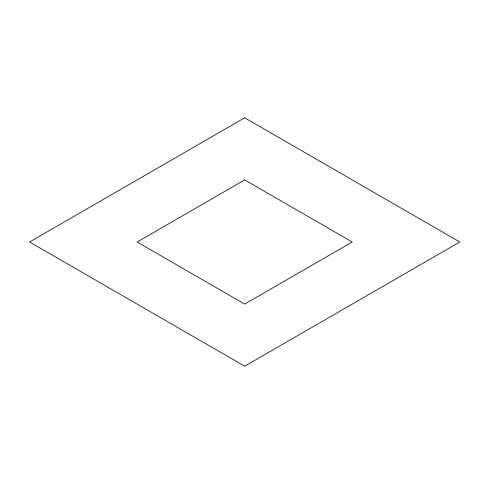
<?xml version="1.0" encoding="UTF-8"?>
<svg xmlns="http://www.w3.org/2000/svg" width="484" height="484" viewBox="0 0 484 484"><rect width="100%" height="100%" fill="white"/><g stroke="black" fill="none" stroke-linecap="round" stroke-linejoin="round"><path stroke-width="0.73" d="M244.686 117.806L29.578 242L244.686 366.194L459.8 242L244.686 117.806M244.686 179.903L137.135 242L244.686 304.097L352.243 242L244.686 179.903"/></g></svg>
